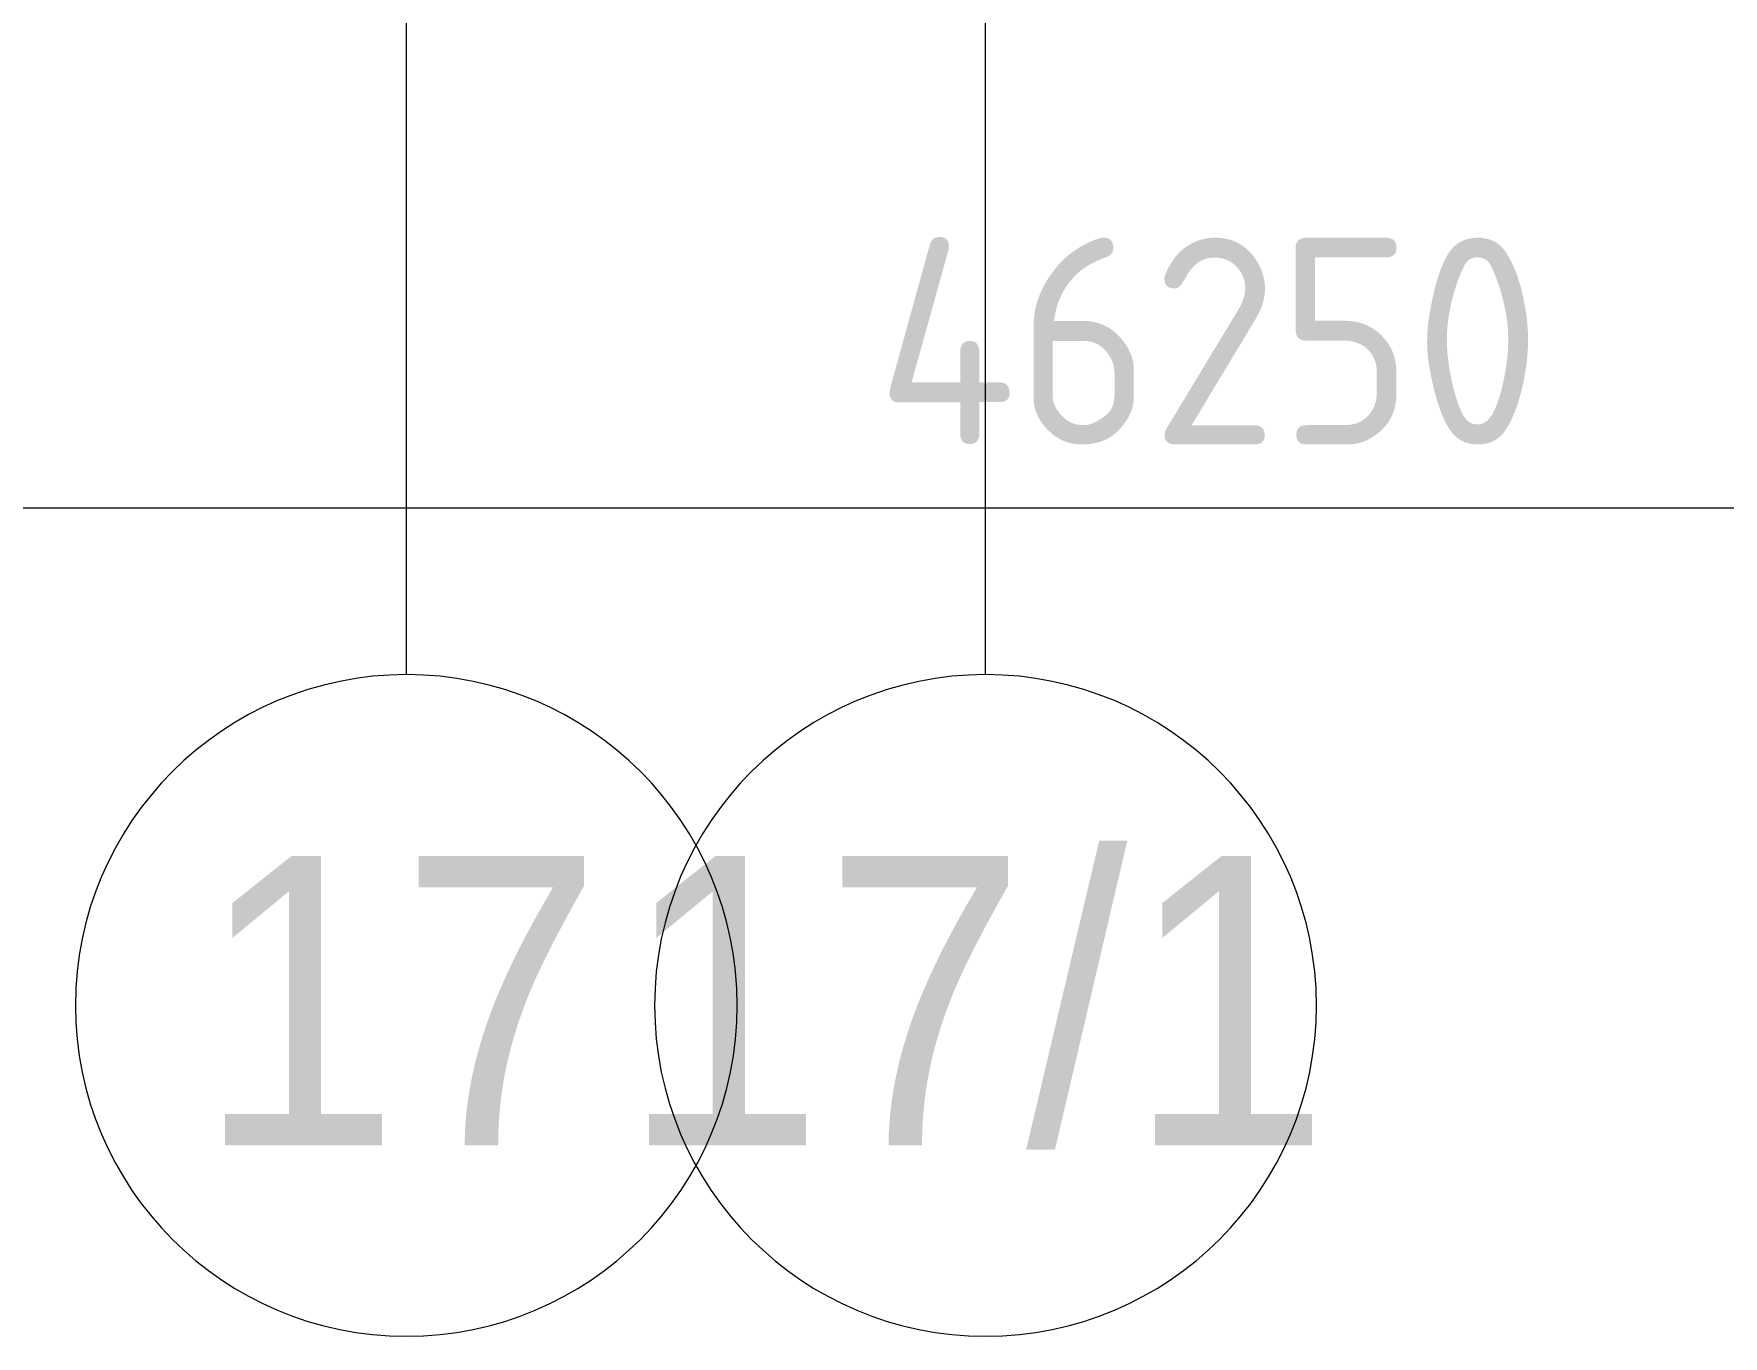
# Model space of a CAD drawing. Header units: millimetres. Extents: x 35157 to 232994, y -8553 to 29000.
# Drawn here: x 60010 to 62052, y -2706 to -1131 of the extents above; entities that cross this region are included whole.
import ezdxf

# ---------------------------------------------------------------- set-up
doc = ezdxf.new("R2010")
doc.units = ezdxf.units.MM
for name, color, linetype, lineweight in [('A-ANNO-DIMS', 7, 'Continuous', 9), ('A-ANNO-DIMS-100', 7, 'Continuous', 9), ('Оси', 7, 'Continuous', 9), ('Оси-1', 7, 'Continuous', 20)]:
    doc.layers.add(name, color=color, linetype=linetype, lineweight=lineweight)
doc.styles.add('Arial', font='arial.ttf', dxfattribs={"width": 0.9, "height": 350})
doc.styles.add('ISOCPEUR', font='isocpeur.ttf', dxfattribs={"width": 0.9, "height": 250})
doc.dimstyles.new('ISO-2_5_0_9К_БОЛЬШОЙ_округление', dxfattribs={"dimscale": 304.8, "dimtxt": 248.995294, "dimasz": 0.492126, "dimexe": 0.393701, "dimexo": 0, "dimgap": 0, "dimtad": 1, "dimdec": 0, "dimrnd": 10, "dimzin": 0, "dimdsep": 46, "dimtxsty": 'ISOCPEUR', "dimblk1": 'OBLIQUE', "dimblk2": 'OBLIQUE', "dimsah": 1, "dimcen": 0.09, "dimdle": 0.393701, "dimazin": 0, "dimtfac": 1, "dimtdec": 4, "dimtix": 1, "dimtmove": 0, "dimatfit": 3, "dimfxl": 1, "dimtvp": 1, "dimtolj": 1, "dimtzin": 0, "dimarcsym": 2})

# ---------------------------------------------------------------- blocks, each defined once
blk = doc.blocks.new('Ось сетки - D8-29747960-План отделки стен 2 этажа в осях 12-23')
at = {"layer": 'Оси-1'}
for start, end in [(360, 180), (180, 360)]:
    blk.add_arc((0, 0), 4, start, end, dxfattribs=at)
blk = doc.blocks.new('DIMBLOCK35-План отделки стен 2 этажа в осях 12-23')
at = {"layer": 'A-ANNO-DIMS-100'}
for p, q in [((38310, -1598.6), (38310, -1824.6)), ((38310, -1704.6), (38310, -1598.6)), ((84560, -1598.6), (84560, -1824.6)), ((84560, -1704.6), (84560, -1598.6)), ((38190, -1704.6), (84680, -1704.6))]:
    blk.add_line(p, q, dxfattribs=at)
at = {"layer": 'A-ANNO-DIMS-100', "lineweight": 20}
for p, q in [((38310, -1704.6), (38385, -1629.6)), ((84560, -1704.6), (84635, -1629.6)), ((38310, -1704.6), (38235, -1779.6)), ((84560, -1704.6), (84485, -1779.6))]:
    blk.add_line(p, q, dxfattribs=at)
at = {"layer": 'A-ANNO-DIMS-100', "color": 0, "insert": (61028, -1378), "char_height": 250, "width": 976.828, "attachment_point": 1, "line_spacing_factor": 1.149209, "style": 'ISOCPEUR'}
blk.add_mtext('46250', dxfattribs=at)
blk = doc.blocks.new('_Oblique')
at = {"color": 0, "linetype": 'ByBlock', "lineweight": -2}
blk.add_line((-0.5, -0.5), (0.5, 0.5), dxfattribs=at)

msp = doc.modelspace()

# ---------------------------------------------------------------- linework, layer by layer
at = {"layer": 'Оси'}
for p, q in [((60460, -1906.3), (60460, 593.7)), ((61160, -1906.3), (61160, 593.7))]:
    msp.add_line(p, q, dxfattribs=at)

# ---------------------------------------------------------------- block references
at = {"layer": 'Оси-1', "xscale": 99.99999999999993, "yscale": 99.99999999999993, "zscale": 99.99999999999993}
for p in [(60460, -2306.3), (61160, -2306.3)]:
    msp.add_blockref('Ось сетки - D8-29747960-План отделки стен 2 этажа в осях 12-23', p, dxfattribs=at)

# ---------------------------------------------------------------- texts
at = {"layer": 'Оси', "char_height": 350, "attachment_point": 1, "style": 'Arial'}
for s, insert, width in [('17/1', (60719.7, -2125.6), 1060.633), ('17', (60207.4, -2125.6), 606.076)]:
    msp.add_mtext(s, dxfattribs=dict(at, insert=insert, width=width))

# ---------------------------------------------------------------- dimensions: what is measured, and where the dimension line sits
at = {"layer": 'A-ANNO-DIMS'}
dim = msp.add_linear_dim(base=(84560, -1704.6), p1=(38310, -1598.6), p2=(84560, -1598.6), dimstyle='ISO-2_5_0_9К_БОЛЬШОЙ_округление', override={"dimpost": '<>', "dimfxl": 46250}, dxfattribs=at)
dim.commit()
dim.dimension.update_dxf_attribs({"geometry": 'DIMBLOCK35-План отделки стен 2 этажа в осях 12-23', "text_midpoint": (61435, -1579.6)})

doc.saveas('drawing.dxf')
